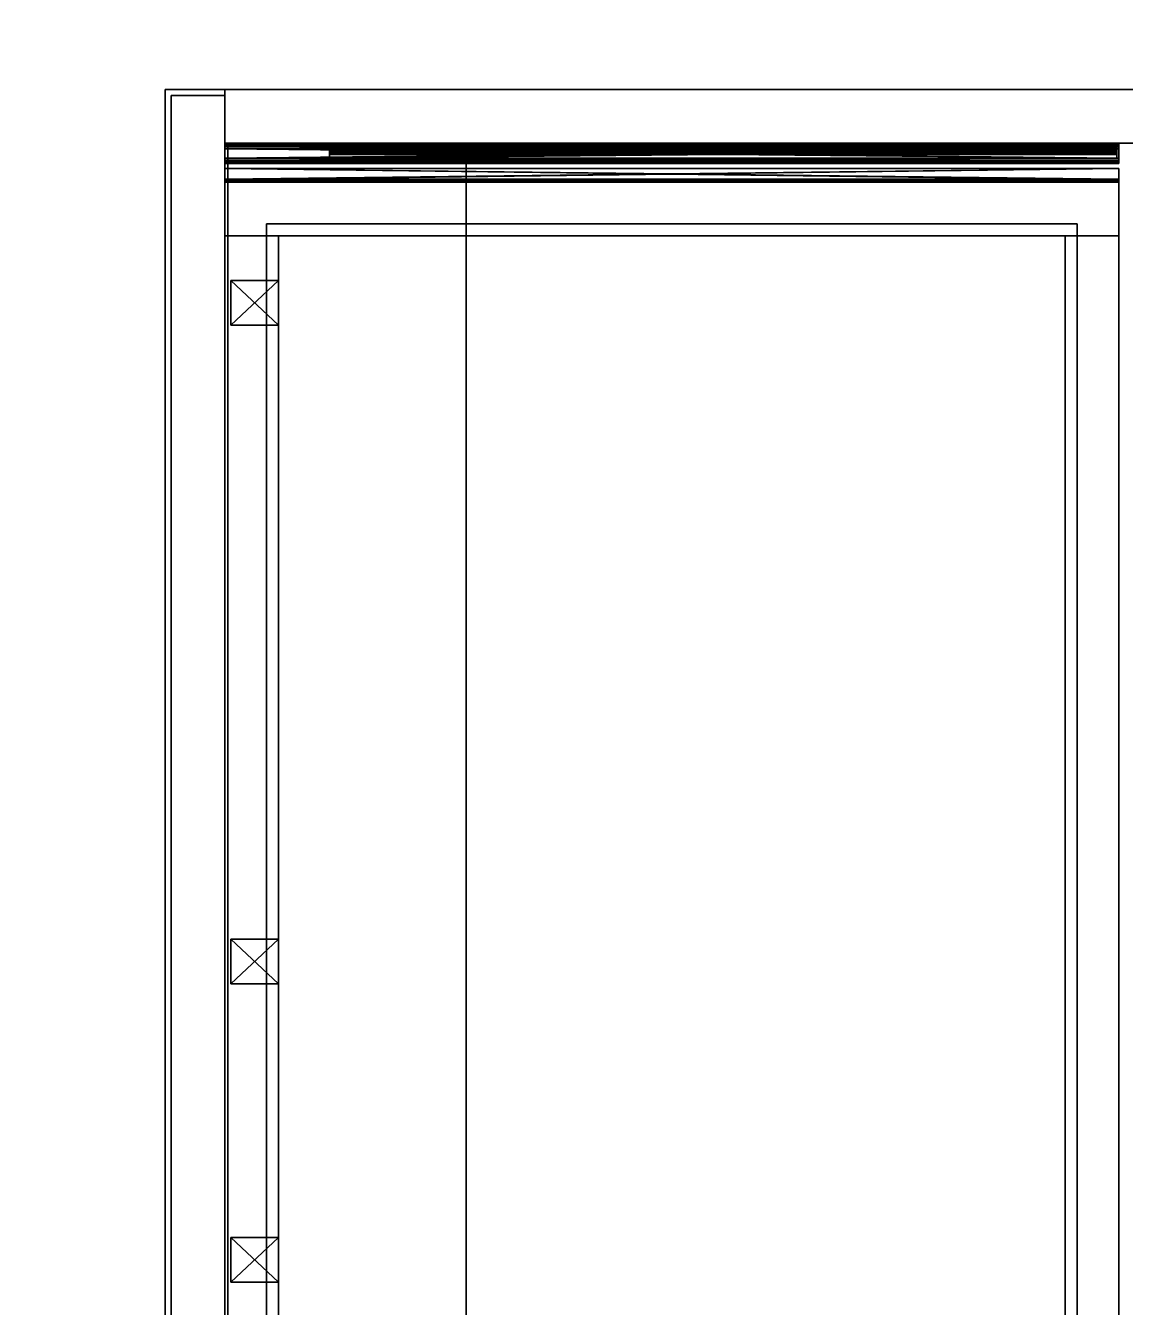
# Model space of a CAD drawing. Extents: x -100 to 4856, y -100 to 4830.
# Drawn here: x 4299.1 to 4668.2, y 951.7 to 1381.6 of the extents above; entities that cross this region are included whole.
import ezdxf

# ---------------------------------------------------------------- set-up
doc = ezdxf.new("R2010")
doc.units = 0
for name, color, linetype in [('LAYER0', 7, 'CONTINUOUS'), ('LAYER1225', 45, 'CONTINUOUS'), ('LAYER1234', 45, 'CONTINUOUS'), ('LAYER1243', 45, 'CONTINUOUS'), ('LAYER1246', 45, 'CONTINUOUS'), ('LAYER1248', 45, 'CONTINUOUS'), ('LAYER1249', 7, 'CONTINUOUS'), ('LAYER1250', 7, 'CONTINUOUS'), ('LAYER1252', 253, 'CONTINUOUS'), ('LAYER1253', 253, 'CONTINUOUS'), ('LAYER1254', 253, 'CONTINUOUS'), ('LAYER1255', 7, 'CONTINUOUS'), ('LAYER1258', 254, 'CONTINUOUS'), ('LAYER1259', 7, 'CONTINUOUS'), ('LAYER1260', 7, 'CONTINUOUS')]:
    doc.layers.add(name, color=color, linetype=linetype)

msp = doc.modelspace()

# ---------------------------------------------------------------- linework, layer by layer
at = {"layer": 'LAYER0', "invisible_edges": 1}
for points in [[(4856, 4830, -5), (-100, -100, -5), (-100, 4830, -5), (4856, 4830, -5)], [(-100, -100, -5), (4856, 4830, -5), (4856, -100, -5), (-100, -100, -5)], [(4856, -100), (-100, 4830), (-100, -100), (4856, -100)], [(-100, 4830), (4856, -100), (4856, 4830), (-100, 4830)]]:
    msp.add_3dface(points, dxfattribs=at)
at = {"layer": 'LAYER1225', "invisible_edges": 1}
for points in [[(4716, 660.156, 550), (4346, 1360.156, 550), (4716, 1360.156, 550), (4716, 660.156, 550)], [(4346, 1360.156, 550), (4716, 660.156, 550), (4346, 660.156, 550), (4346, 1360.156, 550)], [(4716, 1360.156, 568), (4346, 1360.156, 550), (4346, 1360.156, 568), (4716, 1360.156, 568)], [(4346, 1360.156, 550), (4716, 1360.156, 568), (4716, 1360.156, 550), (4346, 1360.156, 550)], [(4346, 660.156, 568), (4346, 1360.156, 550), (4346, 660.156, 550), (4346, 660.156, 568)], [(4346, 1360.156, 550), (4346, 660.156, 568), (4346, 1360.156, 568), (4346, 1360.156, 550)], [(4346, 660.156, 568), (4716, 1360.156, 568), (4346, 1360.156, 568), (4346, 660.156, 568)], [(4716, 1360.156, 568), (4346, 660.156, 568), (4716, 660.156, 568), (4716, 1360.156, 568)]]:
    msp.add_3dface(points, dxfattribs=at)
at = {"layer": 'LAYER1234', "invisible_edges": 1}
for points in [[(4716, 678.156, 301), (4366, 1342.156, 301), (4716, 1342.156, 301), (4716, 678.156, 301)], [(4366, 1342.156, 301), (4716, 678.156, 301), (4366, 678.156, 301), (4366, 1342.156, 301)], [(4716, 1342.156, 319), (4366, 1342.156, 301), (4366, 1342.156, 319), (4716, 1342.156, 319)], [(4366, 1342.156, 301), (4716, 1342.156, 319), (4716, 1342.156, 301), (4366, 1342.156, 301)], [(4366, 678.156, 319), (4366, 1342.156, 301), (4366, 678.156, 301), (4366, 678.156, 319)], [(4366, 1342.156, 301), (4366, 678.156, 319), (4366, 1342.156, 319), (4366, 1342.156, 301)], [(4366, 678.156, 319), (4716, 1342.156, 319), (4366, 1342.156, 319), (4366, 678.156, 319)], [(4716, 1342.156, 319), (4366, 678.156, 319), (4716, 678.156, 319), (4716, 1342.156, 319)]]:
    msp.add_3dface(points, dxfattribs=at)
at = {"layer": 'LAYER1243', "invisible_edges": 1}
for points in [[(4716, 1360.156, 300), (4366, 1342.156, 300), (4366, 1360.156, 300), (4716, 1360.156, 300)], [(4366, 1342.156, 300), (4716, 1360.156, 300), (4716, 1342.156, 300), (4366, 1342.156, 300)], [(4366, 1360.156, 550), (4366, 1342.156, 300), (4366, 1342.156, 550), (4366, 1360.156, 550)], [(4366, 1342.156, 300), (4366, 1360.156, 550), (4366, 1360.156, 300), (4366, 1342.156, 300)], [(4716, 1342.156, 550), (4366, 1360.156, 550), (4366, 1342.156, 550), (4716, 1342.156, 550)], [(4366, 1360.156, 550), (4716, 1342.156, 550), (4716, 1360.156, 550), (4366, 1360.156, 550)], [(4366, 1360.156, 550), (4716, 1360.156, 300), (4366, 1360.156, 300), (4366, 1360.156, 550)], [(4716, 1360.156, 300), (4366, 1360.156, 550), (4716, 1360.156, 550), (4716, 1360.156, 300)], [(4716, 1342.156, 550), (4366, 1342.156, 300), (4716, 1342.156, 300), (4716, 1342.156, 550)], [(4366, 1342.156, 300), (4716, 1342.156, 550), (4366, 1342.156, 550), (4366, 1342.156, 300)]]:
    msp.add_3dface(points, dxfattribs=at)
at = {"layer": 'LAYER1246', "invisible_edges": 1}
for points in [[(4447, 678.156, 531.5), (4367, 1342.156, 531.5), (4447, 1342.156, 531.5), (4447, 678.156, 531.5)], [(4367, 1342.156, 531.5), (4447, 678.156, 531.5), (4367, 678.156, 531.5), (4367, 1342.156, 531.5)], [(4447, 1342.156, 549.5), (4367, 1342.156, 531.5), (4367, 1342.156, 549.5), (4447, 1342.156, 549.5)], [(4367, 1342.156, 531.5), (4447, 1342.156, 549.5), (4447, 1342.156, 531.5), (4367, 1342.156, 531.5)], [(4367, 678.156, 549.5), (4367, 1342.156, 531.5), (4367, 678.156, 531.5), (4367, 678.156, 549.5)], [(4367, 1342.156, 531.5), (4367, 678.156, 549.5), (4367, 1342.156, 549.5), (4367, 1342.156, 531.5)], [(4367, 678.156, 549.5), (4447, 1342.156, 549.5), (4367, 1342.156, 549.5), (4367, 678.156, 549.5)], [(4447, 1342.156, 549.5), (4367, 678.156, 549.5), (4447, 678.156, 549.5), (4447, 1342.156, 549.5)], [(4447, 1342.156, 549.5), (4447, 678.156, 531.5), (4447, 1342.156, 531.5), (4447, 1342.156, 549.5)], [(4447, 678.156, 531.5), (4447, 1342.156, 549.5), (4447, 678.156, 549.5), (4447, 678.156, 531.5)]]:
    msp.add_3dface(points, dxfattribs=at)
at = {"layer": 'LAYER1248', "invisible_edges": 1}
for points in [[(4348, 1358.156, 303), (4366, 662.156, 303), (4348, 662.156, 303), (4348, 1358.156, 303)], [(4366, 662.156, 303), (4348, 1358.156, 303), (4366, 1358.156, 303), (4366, 662.156, 303)], [(4366, 1358.156, 546), (4348, 662.156, 546), (4366, 662.156, 546), (4366, 1358.156, 546)], [(4348, 662.156, 546), (4366, 1358.156, 546), (4348, 1358.156, 546), (4348, 662.156, 546)], [(4348, 1358.156, 303), (4366, 1358.156, 546), (4366, 1358.156, 303), (4348, 1358.156, 303)], [(4366, 1358.156, 546), (4348, 1358.156, 303), (4348, 1358.156, 546), (4366, 1358.156, 546)], [(4348, 662.156, 546), (4348, 1358.156, 303), (4348, 662.156, 303), (4348, 662.156, 546)], [(4348, 1358.156, 303), (4348, 662.156, 546), (4348, 1358.156, 546), (4348, 1358.156, 303)], [(4366, 1358.156, 546), (4366, 662.156, 303), (4366, 1358.156, 303), (4366, 1358.156, 546)], [(4366, 662.156, 303), (4366, 1358.156, 546), (4366, 662.156, 546), (4366, 662.156, 303)]]:
    msp.add_3dface(points, dxfattribs=at)
at = {"layer": 'LAYER1249', "invisible_edges": 1}
for points in [[(4648, 1311.156, 525), (4666, 1311.156, 325), (4648, 1311.156, 325), (4648, 1311.156, 525)], [(4666, 1311.156, 325), (4648, 1311.156, 525), (4666, 1311.156, 525), (4666, 1311.156, 325)], [(4648, 709.156, 325), (4666, 1311.156, 325), (4666, 709.156, 325), (4648, 709.156, 325)], [(4666, 1311.156, 325), (4648, 709.156, 325), (4648, 1311.156, 325), (4666, 1311.156, 325)], [(4648, 1311.156, 525), (4666, 709.156, 525), (4666, 1311.156, 525), (4648, 1311.156, 525)], [(4666, 709.156, 525), (4648, 1311.156, 525), (4648, 709.156, 525), (4666, 709.156, 525)], [(4648, 709.156, 325), (4648, 1311.156, 525), (4648, 1311.156, 325), (4648, 709.156, 325)], [(4648, 1311.156, 525), (4648, 709.156, 325), (4648, 709.156, 525), (4648, 1311.156, 525)], [(4666, 709.156, 525), (4666, 1311.156, 325), (4666, 1311.156, 525), (4666, 709.156, 525)], [(4666, 1311.156, 325), (4666, 709.156, 525), (4666, 709.156, 325), (4666, 1311.156, 325)]]:
    msp.add_3dface(points, dxfattribs=at)
at = {"layer": 'LAYER1250', "invisible_edges": 1}
for points in [[(4366, 1311.156, 525), (4366, 709.156, 325), (4366, 709.156, 525), (4366, 1311.156, 525)], [(4366, 709.156, 325), (4366, 1311.156, 525), (4366, 1311.156, 325), (4366, 709.156, 325)], [(4384, 1311.156, 325), (4366, 709.156, 325), (4366, 1311.156, 325), (4384, 1311.156, 325)], [(4366, 709.156, 325), (4384, 1311.156, 325), (4384, 709.156, 325), (4366, 709.156, 325)], [(4366, 1311.156, 525), (4384, 1311.156, 325), (4366, 1311.156, 325), (4366, 1311.156, 525)], [(4384, 1311.156, 325), (4366, 1311.156, 525), (4384, 1311.156, 525), (4384, 1311.156, 325)], [(4384, 709.156, 525), (4366, 1311.156, 525), (4366, 709.156, 525), (4384, 709.156, 525)], [(4366, 1311.156, 525), (4384, 709.156, 525), (4384, 1311.156, 525), (4366, 1311.156, 525)], [(4384, 1311.156, 325), (4384, 709.156, 525), (4384, 709.156, 325), (4384, 1311.156, 325)], [(4384, 709.156, 525), (4384, 1311.156, 325), (4384, 1311.156, 525), (4384, 709.156, 525)]]:
    msp.add_3dface(points, dxfattribs=at)
at = {"layer": 'LAYER1252'}
for points in [[(4368, 1281.156, 410), (4368, 1296.156, 410), (4384, 1281.156, 410), (4368, 1281.156, 410)], [(4384, 1281.156, 410), (4368, 1296.156, 410), (4384, 1296.156, 410), (4384, 1281.156, 410)], [(4384, 1281.156, 425), (4384, 1296.156, 425), (4368, 1281.156, 425), (4384, 1281.156, 425)], [(4368, 1281.156, 425), (4384, 1296.156, 425), (4368, 1296.156, 425), (4368, 1281.156, 425)], [(4368, 1281.156, 410), (4368, 1281.156, 425), (4368, 1296.156, 410), (4368, 1281.156, 410)], [(4368, 1296.156, 410), (4368, 1281.156, 425), (4368, 1296.156, 425), (4368, 1296.156, 410)], [(4368, 1296.156, 410), (4368, 1296.156, 425), (4384, 1296.156, 410), (4368, 1296.156, 410)], [(4384, 1296.156, 410), (4368, 1296.156, 425), (4384, 1296.156, 425), (4384, 1296.156, 410)], [(4384, 1281.156, 410), (4384, 1296.156, 410), (4384, 1281.156, 425), (4384, 1281.156, 410)], [(4384, 1281.156, 425), (4384, 1296.156, 410), (4384, 1296.156, 425), (4384, 1281.156, 425)], [(4384, 1281.156, 410), (4384, 1281.156, 425), (4368, 1281.156, 410), (4384, 1281.156, 410)], [(4368, 1281.156, 410), (4384, 1281.156, 425), (4368, 1281.156, 425), (4368, 1281.156, 410)]]:
    msp.add_3dface(points, dxfattribs=at)
at = {"layer": 'LAYER1253'}
for points in [[(4368, 960.156, 410), (4368, 975.156, 410), (4384, 960.156, 410), (4368, 960.156, 410)], [(4384, 960.156, 410), (4368, 975.156, 410), (4384, 975.156, 410), (4384, 960.156, 410)], [(4384, 960.156, 425), (4384, 975.156, 425), (4368, 960.156, 425), (4384, 960.156, 425)], [(4368, 960.156, 425), (4384, 975.156, 425), (4368, 975.156, 425), (4368, 960.156, 425)], [(4368, 960.156, 410), (4368, 960.156, 425), (4368, 975.156, 410), (4368, 960.156, 410)], [(4368, 975.156, 410), (4368, 960.156, 425), (4368, 975.156, 425), (4368, 975.156, 410)], [(4368, 975.156, 410), (4368, 975.156, 425), (4384, 975.156, 410), (4368, 975.156, 410)], [(4384, 975.156, 410), (4368, 975.156, 425), (4384, 975.156, 425), (4384, 975.156, 410)], [(4384, 960.156, 410), (4384, 975.156, 410), (4384, 960.156, 425), (4384, 960.156, 410)], [(4384, 960.156, 425), (4384, 975.156, 410), (4384, 975.156, 425), (4384, 960.156, 425)], [(4384, 960.156, 410), (4384, 960.156, 425), (4368, 960.156, 410), (4384, 960.156, 410)], [(4368, 960.156, 410), (4384, 960.156, 425), (4368, 960.156, 425), (4368, 960.156, 410)]]:
    msp.add_3dface(points, dxfattribs=at)
at = {"layer": 'LAYER1254'}
for points in [[(4368, 1060.156, 410), (4368, 1075.156, 410), (4384, 1060.156, 410), (4368, 1060.156, 410)], [(4384, 1060.156, 410), (4368, 1075.156, 410), (4384, 1075.156, 410), (4384, 1060.156, 410)], [(4384, 1060.156, 425), (4384, 1075.156, 425), (4368, 1060.156, 425), (4384, 1060.156, 425)], [(4368, 1060.156, 425), (4384, 1075.156, 425), (4368, 1075.156, 425), (4368, 1060.156, 425)], [(4368, 1060.156, 410), (4368, 1060.156, 425), (4368, 1075.156, 410), (4368, 1060.156, 410)], [(4368, 1075.156, 410), (4368, 1060.156, 425), (4368, 1075.156, 425), (4368, 1075.156, 410)], [(4368, 1075.156, 410), (4368, 1075.156, 425), (4384, 1075.156, 410), (4368, 1075.156, 410)], [(4384, 1075.156, 410), (4368, 1075.156, 425), (4384, 1075.156, 425), (4384, 1075.156, 410)], [(4384, 1060.156, 410), (4384, 1075.156, 410), (4384, 1060.156, 425), (4384, 1060.156, 410)], [(4384, 1060.156, 425), (4384, 1075.156, 410), (4384, 1075.156, 425), (4384, 1060.156, 425)], [(4384, 1060.156, 410), (4384, 1060.156, 425), (4368, 1060.156, 410), (4384, 1060.156, 410)], [(4368, 1060.156, 410), (4384, 1060.156, 425), (4368, 1060.156, 425), (4368, 1060.156, 410)]]:
    msp.add_3dface(points, dxfattribs=at)
at = {"layer": 'LAYER1255', "invisible_edges": 1}
for points in [[(4366, 1329.156, 325), (4666, 1311.156, 325), (4366, 1311.156, 325), (4366, 1329.156, 325)], [(4666, 1311.156, 325), (4366, 1329.156, 325), (4666, 1329.156, 325), (4666, 1311.156, 325)], [(4366, 1311.156, 525), (4366, 1329.156, 325), (4366, 1311.156, 325), (4366, 1311.156, 525)], [(4366, 1329.156, 325), (4366, 1311.156, 525), (4366, 1329.156, 525), (4366, 1329.156, 325)], [(4666, 1329.156, 525), (4366, 1311.156, 525), (4666, 1311.156, 525), (4666, 1329.156, 525)], [(4366, 1311.156, 525), (4666, 1329.156, 525), (4366, 1329.156, 525), (4366, 1311.156, 525)], [(4366, 1329.156, 325), (4666, 1329.156, 525), (4666, 1329.156, 325), (4366, 1329.156, 325)], [(4666, 1329.156, 525), (4366, 1329.156, 325), (4366, 1329.156, 525), (4666, 1329.156, 525)], [(4666, 1329.156, 525), (4666, 1311.156, 325), (4666, 1329.156, 325), (4666, 1329.156, 525)], [(4666, 1311.156, 325), (4666, 1329.156, 525), (4666, 1311.156, 525), (4666, 1311.156, 325)], [(4366, 1311.156, 525), (4666, 1311.156, 325), (4666, 1311.156, 525), (4366, 1311.156, 525)], [(4666, 1311.156, 325), (4366, 1311.156, 525), (4366, 1311.156, 325), (4666, 1311.156, 325)]]:
    msp.add_3dface(points, dxfattribs=at)
at = {"layer": 'LAYER1258'}
for points in [[(4366, 1333.706, 436.5), (4366, 1329.886, 436.5), (4666, 1329.886, 436.5), (4366, 1333.706, 436.5)], [(4366, 1333.706, 436.5), (4666, 1329.886, 436.5), (4666, 1333.706, 436.5), (4366, 1333.706, 436.5)], [(4366, 1333.706, 435.47), (4366, 1333.706, 436.5), (4666, 1333.706, 436.5), (4366, 1333.706, 435.47)], [(4366, 1333.706, 435.47), (4666, 1333.706, 436.5), (4666, 1333.706, 435.47), (4366, 1333.706, 435.47)], [(4366, 1330.096, 435.47), (4366, 1333.706, 435.47), (4666, 1333.706, 435.47), (4366, 1330.096, 435.47)], [(4366, 1330.096, 435.47), (4666, 1333.706, 435.47), (4666, 1330.096, 435.47), (4366, 1330.096, 435.47)], [(4366, 1333.706, 414.06), (4366, 1330.096, 414.06), (4666, 1330.096, 414.06), (4366, 1333.706, 414.06)], [(4366, 1333.706, 414.06), (4666, 1330.096, 414.06), (4666, 1333.706, 414.06), (4366, 1333.706, 414.06)], [(4366, 1333.706, 413.02), (4366, 1333.706, 414.06), (4666, 1333.706, 414.06), (4366, 1333.706, 413.02)], [(4366, 1333.706, 413.02), (4666, 1333.706, 414.06), (4666, 1333.706, 413.02), (4366, 1333.706, 413.02)], [(4366, 1329.886, 413.02), (4366, 1333.706, 413.02), (4666, 1333.706, 413.02), (4366, 1329.886, 413.02)], [(4366, 1329.886, 413.02), (4666, 1333.706, 413.02), (4666, 1329.886, 413.02), (4366, 1329.886, 413.02)], [(4366, 1330.096, 414.06), (4366, 1330.096, 435.47), (4666, 1330.096, 435.47), (4366, 1330.096, 414.06)], [(4366, 1330.096, 414.06), (4666, 1330.096, 435.47), (4666, 1330.096, 414.06), (4366, 1330.096, 414.06)], [(4366, 1329.406, 436.26), (4666, 1329.406, 436.26), (4666, 1329.886, 436.5), (4366, 1329.406, 436.26)], [(4366, 1329.406, 436.26), (4666, 1329.886, 436.5), (4366, 1329.886, 436.5), (4366, 1329.406, 436.26)], [(4366, 1329.886, 413.02), (4666, 1329.886, 413.02), (4666, 1329.406, 413.26), (4366, 1329.886, 413.02)], [(4366, 1329.886, 413.02), (4666, 1329.406, 413.26), (4366, 1329.406, 413.26), (4366, 1329.886, 413.02)], [(4366, 1329.206, 435.7), (4666, 1329.206, 435.7), (4666, 1329.406, 436.26), (4366, 1329.206, 435.7)], [(4366, 1329.206, 435.7), (4666, 1329.406, 436.26), (4366, 1329.406, 436.26), (4366, 1329.206, 435.7)], [(4366, 1329.406, 413.26), (4666, 1329.406, 413.26), (4666, 1329.206, 413.81), (4366, 1329.406, 413.26)], [(4366, 1329.406, 413.26), (4666, 1329.206, 413.81), (4366, 1329.206, 413.81), (4366, 1329.406, 413.26)], [(4366, 1329.206, 435.7), (4366, 1329.206, 413.81), (4666, 1329.206, 413.81), (4366, 1329.206, 435.7)], [(4366, 1329.206, 435.7), (4666, 1329.206, 413.81), (4666, 1329.206, 435.7), (4366, 1329.206, 435.7)]]:
    msp.add_3dface(points, dxfattribs=at)
at = {"layer": 'LAYER1259'}
for points in [[(4366, 1342.156, 408.7), (4366, 1342.156, 449.3), (4665.99, 1342.156, 449.3), (4366, 1342.156, 408.7)], [(4366, 1342.156, 408.7), (4665.99, 1342.156, 449.3), (4665.99, 1342.156, 408.7), (4366, 1342.156, 408.7)], [(4665.99, 1342.156, 449.3), (4366, 1342.156, 449.3), (4366, 1341.626, 450.85), (4665.99, 1342.156, 449.3)], [(4665.99, 1342.156, 449.3), (4366, 1341.626, 450.85), (4665.99, 1341.626, 450.85), (4665.99, 1342.156, 449.3)], [(4665.99, 1341.626, 407.14), (4366, 1341.626, 407.14), (4366, 1342.156, 408.7), (4665.99, 1341.626, 407.14)], [(4665.99, 1341.626, 407.14), (4366, 1342.156, 408.7), (4665.99, 1342.156, 408.7), (4665.99, 1341.626, 407.14)], [(4665.99, 1342.156, 449.3), (4366, 1341.626, 450.85), (4366, 1342.156, 449.3), (4665.99, 1342.156, 449.3)], [(4366, 1342.156, 408.7), (4665.99, 1342.156, 449.3), (4366, 1342.156, 449.3), (4366, 1342.156, 408.7)], [(4665.99, 1342.156, 449.3), (4665.99, 1341.626, 450.85), (4366, 1341.626, 450.85), (4665.99, 1342.156, 449.3)], [(4366, 1342.156, 408.7), (4665.99, 1342.156, 408.7), (4665.99, 1342.156, 449.3), (4366, 1342.156, 408.7)], [(4665.99, 1341.626, 407.14), (4665.99, 1342.156, 408.7), (4366, 1342.156, 408.7), (4665.99, 1341.626, 407.14)], [(4665.99, 1341.626, 407.14), (4366, 1342.156, 408.7), (4366, 1341.626, 407.14), (4665.99, 1341.626, 407.14)], [(4665.99, 1341.626, 450.85), (4366, 1341.626, 450.85), (4366, 1340.356, 451.5), (4665.99, 1341.626, 450.85)], [(4665.99, 1341.626, 450.85), (4366, 1340.356, 451.5), (4665.99, 1340.356, 451.5), (4665.99, 1341.626, 450.85)], [(4665.99, 1340.356, 406.5), (4366, 1340.356, 406.5), (4366, 1341.626, 407.14), (4665.99, 1340.356, 406.5)], [(4665.99, 1340.356, 406.5), (4366, 1341.626, 407.14), (4665.99, 1341.626, 407.14), (4665.99, 1340.356, 406.5)], [(4665.99, 1341.626, 450.85), (4665.99, 1340.356, 451.5), (4366, 1340.356, 451.5), (4665.99, 1341.626, 450.85)], [(4665.99, 1341.626, 450.85), (4366, 1340.356, 451.5), (4366, 1341.626, 450.85), (4665.99, 1341.626, 450.85)], [(4665.99, 1340.356, 406.5), (4366, 1341.626, 407.14), (4366, 1340.356, 406.5), (4665.99, 1340.356, 406.5)], [(4665.99, 1340.356, 406.5), (4665.99, 1341.626, 407.14), (4366, 1341.626, 407.14), (4665.99, 1340.356, 406.5)], [(4366, 1341.246, 449.3), (4665.99, 1341.246, 449.3), (4665.99, 1340.996, 450.08), (4366, 1341.246, 449.3)], [(4366, 1341.246, 449.3), (4665.99, 1340.996, 450.08), (4366, 1340.996, 450.08), (4366, 1341.246, 449.3)], [(4366, 1341.246, 449.3), (4366, 1341.246, 408.7), (4665.99, 1341.246, 408.7), (4366, 1341.246, 449.3)], [(4366, 1341.246, 449.3), (4665.99, 1341.246, 408.7), (4665.99, 1341.246, 449.3), (4366, 1341.246, 449.3)], [(4366, 1340.996, 407.92), (4665.99, 1340.996, 407.92), (4665.99, 1341.246, 408.7), (4366, 1340.996, 407.92)], [(4366, 1340.996, 407.92), (4665.99, 1341.246, 408.7), (4366, 1341.246, 408.7), (4366, 1340.996, 407.92)], [(4366, 1341.246, 449.3), (4366, 1340.996, 450.08), (4665.99, 1340.996, 450.08), (4366, 1341.246, 449.3)], [(4366, 1341.246, 449.3), (4665.99, 1341.246, 408.7), (4366, 1341.246, 408.7), (4366, 1341.246, 449.3)], [(4366, 1341.246, 449.3), (4665.99, 1340.996, 450.08), (4665.99, 1341.246, 449.3), (4366, 1341.246, 449.3)], [(4366, 1341.246, 449.3), (4665.99, 1341.246, 449.3), (4665.99, 1341.246, 408.7), (4366, 1341.246, 449.3)], [(4366, 1340.996, 407.92), (4366, 1341.246, 408.7), (4665.99, 1341.246, 408.7), (4366, 1340.996, 407.92)], [(4366, 1340.996, 407.92), (4665.99, 1341.246, 408.7), (4665.99, 1340.996, 407.92), (4366, 1340.996, 407.92)], [(4366, 1340.996, 450.08), (4665.99, 1340.996, 450.08), (4665.99, 1340.356, 450.4), (4366, 1340.996, 450.08)], [(4366, 1340.996, 450.08), (4665.99, 1340.356, 450.4), (4366, 1340.356, 450.4), (4366, 1340.996, 450.08)], [(4366, 1340.996, 407.92), (4366, 1340.356, 407.6), (4665.99, 1340.356, 407.6), (4366, 1340.996, 407.92)], [(4366, 1340.996, 407.92), (4665.99, 1340.356, 407.6), (4665.99, 1340.996, 407.92), (4366, 1340.996, 407.92)], [(4366, 1340.996, 450.08), (4366, 1340.356, 450.4), (4665.99, 1340.356, 450.4), (4366, 1340.996, 450.08)], [(4366, 1340.996, 450.08), (4665.99, 1340.356, 450.4), (4665.99, 1340.996, 450.08), (4366, 1340.996, 450.08)], [(4366, 1340.996, 407.92), (4665.99, 1340.356, 407.6), (4366, 1340.356, 407.6), (4366, 1340.996, 407.92)], [(4366, 1340.996, 407.92), (4665.99, 1340.996, 407.92), (4665.99, 1340.356, 407.6), (4366, 1340.996, 407.92)], [(4366, 1340.356, 451.5), (4366, 1337.136, 451.5), (4665.99, 1337.136, 451.5), (4366, 1340.356, 451.5)], [(4366, 1340.356, 451.5), (4665.99, 1337.136, 451.5), (4665.99, 1340.356, 451.5), (4366, 1340.356, 451.5)], [(4366, 1337.136, 450.4), (4366, 1340.356, 450.4), (4665.99, 1340.356, 450.4), (4366, 1337.136, 450.4)], [(4366, 1337.136, 450.4), (4665.99, 1340.356, 450.4), (4665.99, 1337.136, 450.4), (4366, 1337.136, 450.4)], [(4366, 1337.136, 406.5), (4366, 1340.356, 406.5), (4665.99, 1340.356, 406.5), (4366, 1337.136, 406.5)], [(4366, 1337.136, 406.5), (4665.99, 1340.356, 406.5), (4665.99, 1337.136, 406.5), (4366, 1337.136, 406.5)], [(4366, 1340.356, 407.6), (4366, 1337.136, 407.6), (4665.99, 1337.136, 407.6), (4366, 1340.356, 407.6)], [(4366, 1340.356, 407.6), (4665.99, 1337.136, 407.6), (4665.99, 1340.356, 407.6), (4366, 1340.356, 407.6)], [(4366, 1337.136, 450.4), (4665.99, 1340.356, 450.4), (4366, 1340.356, 450.4), (4366, 1337.136, 450.4)], [(4366, 1340.356, 451.5), (4665.99, 1337.136, 451.5), (4366, 1337.136, 451.5), (4366, 1340.356, 451.5)], [(4366, 1340.356, 451.5), (4665.99, 1340.356, 451.5), (4665.99, 1337.136, 451.5), (4366, 1340.356, 451.5)], [(4366, 1337.136, 450.4), (4665.99, 1337.136, 450.4), (4665.99, 1340.356, 450.4), (4366, 1337.136, 450.4)], [(4366, 1337.136, 406.5), (4665.99, 1340.356, 406.5), (4366, 1340.356, 406.5), (4366, 1337.136, 406.5)], [(4366, 1337.136, 406.5), (4665.99, 1337.136, 406.5), (4665.99, 1340.356, 406.5), (4366, 1337.136, 406.5)], [(4366, 1340.356, 407.6), (4665.99, 1340.356, 407.6), (4665.99, 1337.136, 407.6), (4366, 1340.356, 407.6)], [(4366, 1340.356, 407.6), (4665.99, 1337.136, 407.6), (4366, 1337.136, 407.6), (4366, 1340.356, 407.6)], [(4665.34, 1340.686, 410.73), (4401.16, 1340.686, 410.73), (4401.16, 1341.056, 411.88), (4665.34, 1340.686, 410.73)], [(4665.34, 1340.686, 410.73), (4401.16, 1341.056, 411.88), (4665.34, 1341.056, 411.88), (4665.34, 1340.686, 410.73)], [(4665.34, 1341.056, 414.34), (4665.34, 1341.056, 411.88), (4401.16, 1341.056, 411.88), (4665.34, 1341.056, 414.34)], [(4665.34, 1341.056, 414.34), (4401.16, 1341.056, 411.88), (4401.16, 1341.056, 414.34), (4665.34, 1341.056, 414.34)], [(4665.34, 1340.826, 415.23), (4665.34, 1341.056, 414.34), (4401.16, 1341.056, 414.34), (4665.34, 1340.826, 415.23)], [(4665.34, 1340.826, 415.23), (4401.16, 1341.056, 414.34), (4401.16, 1340.826, 415.23), (4665.34, 1340.826, 415.23)], [(4665.34, 1341.056, 433.7), (4665.34, 1340.826, 432.81), (4401.16, 1340.826, 432.81), (4665.34, 1341.056, 433.7)], [(4665.34, 1341.056, 433.7), (4401.16, 1340.826, 432.81), (4401.16, 1341.056, 433.7), (4665.34, 1341.056, 433.7)], [(4665.34, 1341.056, 435.7), (4665.34, 1341.056, 433.7), (4401.16, 1341.056, 433.7), (4665.34, 1341.056, 435.7)], [(4665.34, 1341.056, 435.7), (4401.16, 1341.056, 433.7), (4401.16, 1341.056, 435.7), (4665.34, 1341.056, 435.7)], [(4665.34, 1341.056, 435.7), (4401.16, 1341.056, 435.7), (4401.16, 1340.656, 436.83), (4665.34, 1341.056, 435.7)], [(4665.34, 1341.056, 435.7), (4401.16, 1340.656, 436.83), (4665.34, 1340.656, 436.83), (4665.34, 1341.056, 435.7)], [(4665.34, 1341.056, 435.7), (4401.16, 1341.056, 435.7), (4401.16, 1341.056, 433.7), (4665.34, 1341.056, 435.7)], [(4665.34, 1341.056, 435.7), (4401.16, 1340.656, 436.83), (4401.16, 1341.056, 435.7), (4665.34, 1341.056, 435.7)], [(4665.34, 1341.056, 433.7), (4401.16, 1341.056, 433.7), (4401.16, 1340.826, 432.81), (4665.34, 1341.056, 433.7)], [(4665.34, 1341.056, 414.34), (4401.16, 1341.056, 414.34), (4401.16, 1341.056, 411.88), (4665.34, 1341.056, 414.34)], [(4665.34, 1340.826, 415.23), (4401.16, 1340.826, 415.23), (4401.16, 1341.056, 414.34), (4665.34, 1340.826, 415.23)], [(4665.34, 1340.686, 410.73), (4401.16, 1341.056, 411.88), (4401.16, 1340.686, 410.73), (4665.34, 1340.686, 410.73)], [(4665.34, 1341.056, 433.7), (4401.16, 1340.826, 432.81), (4665.34, 1340.826, 432.81), (4665.34, 1341.056, 433.7)], [(4665.34, 1341.056, 435.7), (4401.16, 1341.056, 433.7), (4665.34, 1341.056, 433.7), (4665.34, 1341.056, 435.7)], [(4665.34, 1341.056, 435.7), (4665.34, 1340.656, 436.83), (4401.16, 1340.656, 436.83), (4665.34, 1341.056, 435.7)], [(4665.34, 1340.826, 415.23), (4401.16, 1341.056, 414.34), (4665.34, 1341.056, 414.34), (4665.34, 1340.826, 415.23)], [(4665.34, 1341.056, 414.34), (4401.16, 1341.056, 411.88), (4665.34, 1341.056, 411.88), (4665.34, 1341.056, 414.34)], [(4665.34, 1340.686, 410.73), (4665.34, 1341.056, 411.88), (4401.16, 1341.056, 411.88), (4665.34, 1340.686, 410.73)], [(4665.34, 1340.826, 415.23), (4401.16, 1340.826, 415.23), (4401.16, 1340.186, 415.81), (4665.34, 1340.826, 415.23)], [(4665.34, 1340.826, 415.23), (4401.16, 1340.186, 415.81), (4665.34, 1340.186, 415.81), (4665.34, 1340.826, 415.23)], [(4665.34, 1340.186, 424.63), (4401.16, 1340.186, 424.63), (4401.16, 1340.826, 432.81), (4665.34, 1340.186, 424.63)], [(4665.34, 1340.186, 424.63), (4401.16, 1340.826, 432.81), (4665.34, 1340.826, 432.81), (4665.34, 1340.186, 424.63)], [(4665.34, 1340.186, 424.63), (4401.16, 1340.826, 432.81), (4401.16, 1340.186, 424.63), (4665.34, 1340.186, 424.63)], [(4665.34, 1340.826, 415.23), (4401.16, 1340.186, 415.81), (4401.16, 1340.826, 415.23), (4665.34, 1340.826, 415.23)], [(4665.34, 1340.186, 424.63), (4665.34, 1340.826, 432.81), (4401.16, 1340.826, 432.81), (4665.34, 1340.186, 424.63)], [(4665.34, 1340.826, 415.23), (4665.34, 1340.186, 415.81), (4401.16, 1340.186, 415.81), (4665.34, 1340.826, 415.23)], [(4665.34, 1340.686, 410.73), (4665.34, 1339.666, 410.29), (4401.16, 1339.666, 410.29), (4665.34, 1340.686, 410.73)], [(4665.34, 1340.686, 410.73), (4401.16, 1339.666, 410.29), (4401.16, 1340.686, 410.73), (4665.34, 1340.686, 410.73)], [(4665.34, 1340.686, 410.73), (4401.16, 1340.686, 410.73), (4401.16, 1339.666, 410.29), (4665.34, 1340.686, 410.73)], [(4665.34, 1340.686, 410.73), (4401.16, 1339.666, 410.29), (4665.34, 1339.666, 410.29), (4665.34, 1340.686, 410.73)], [(4665.34, 1340.656, 436.83), (4401.16, 1340.656, 436.83), (4401.16, 1339.666, 437.3), (4665.34, 1340.656, 436.83)], [(4665.34, 1340.656, 436.83), (4401.16, 1339.666, 437.3), (4665.34, 1339.666, 437.3), (4665.34, 1340.656, 436.83)], [(4665.34, 1340.656, 436.83), (4401.16, 1339.666, 437.3), (4401.16, 1340.656, 436.83), (4665.34, 1340.656, 436.83)], [(4665.34, 1340.656, 436.83), (4665.34, 1339.666, 437.3), (4401.16, 1339.666, 437.3), (4665.34, 1340.656, 436.83)], [(4401.16, 1339.556, 416.39), (4665.34, 1339.556, 416.39), (4665.34, 1340.186, 415.81), (4401.16, 1339.556, 416.39)], [(4401.16, 1339.556, 416.39), (4665.34, 1340.186, 415.81), (4401.16, 1340.186, 415.81), (4401.16, 1339.556, 416.39)], [(4401.16, 1340.186, 424.63), (4665.34, 1340.186, 424.63), (4665.34, 1339.556, 424.04), (4401.16, 1340.186, 424.63)], [(4401.16, 1340.186, 424.63), (4665.34, 1339.556, 424.04), (4401.16, 1339.556, 424.04), (4401.16, 1340.186, 424.63)], [(4401.16, 1340.186, 424.63), (4401.16, 1339.556, 424.04), (4665.34, 1339.556, 424.04), (4401.16, 1340.186, 424.63)], [(4401.16, 1339.556, 416.39), (4401.16, 1340.186, 415.81), (4665.34, 1340.186, 415.81), (4401.16, 1339.556, 416.39)], [(4401.16, 1340.186, 424.63), (4665.34, 1339.556, 424.04), (4665.34, 1340.186, 424.63), (4401.16, 1340.186, 424.63)], [(4401.16, 1339.556, 416.39), (4665.34, 1340.186, 415.81), (4665.34, 1339.556, 416.39), (4401.16, 1339.556, 416.39)], [(4401.16, 1340.166, 435.7), (4665.34, 1340.166, 435.7), (4665.34, 1340.026, 436.09), (4401.16, 1340.166, 435.7)], [(4401.16, 1340.166, 435.7), (4665.34, 1340.026, 436.09), (4401.16, 1340.026, 436.09), (4401.16, 1340.166, 435.7)], [(4665.34, 1340.166, 433.7), (4665.34, 1340.166, 435.7), (4401.16, 1340.166, 435.7), (4665.34, 1340.166, 433.7)], [(4665.34, 1340.166, 433.7), (4401.16, 1340.166, 435.7), (4401.16, 1340.166, 433.7), (4665.34, 1340.166, 433.7)], [(4401.16, 1340.076, 433.39), (4665.34, 1340.076, 433.39), (4665.34, 1340.166, 433.7), (4401.16, 1340.076, 433.39)], [(4401.16, 1340.076, 433.39), (4665.34, 1340.166, 433.7), (4401.16, 1340.166, 433.7), (4401.16, 1340.076, 433.39)], [(4401.16, 1340.166, 414.34), (4665.34, 1340.166, 414.34), (4665.34, 1340.076, 414.65), (4401.16, 1340.166, 414.34)], [(4401.16, 1340.166, 414.34), (4665.34, 1340.076, 414.65), (4401.16, 1340.076, 414.65), (4401.16, 1340.166, 414.34)], [(4665.34, 1340.166, 411.85), (4665.34, 1340.166, 414.34), (4401.16, 1340.166, 414.34), (4665.34, 1340.166, 411.85)], [(4665.34, 1340.166, 411.85), (4401.16, 1340.166, 414.34), (4401.16, 1340.166, 411.85), (4665.34, 1340.166, 411.85)], [(4665.34, 1340.056, 411.47), (4665.34, 1340.166, 411.85), (4401.16, 1340.166, 411.85), (4665.34, 1340.056, 411.47)], [(4665.34, 1340.056, 411.47), (4401.16, 1340.166, 411.85), (4401.16, 1340.056, 411.47), (4665.34, 1340.056, 411.47)], [(4665.34, 1340.166, 433.7), (4401.16, 1340.166, 433.7), (4401.16, 1340.166, 435.7), (4665.34, 1340.166, 433.7)], [(4401.16, 1340.166, 435.7), (4401.16, 1340.026, 436.09), (4665.34, 1340.026, 436.09), (4401.16, 1340.166, 435.7)], [(4401.16, 1340.076, 433.39), (4401.16, 1340.166, 433.7), (4665.34, 1340.166, 433.7), (4401.16, 1340.076, 433.39)], [(4665.34, 1340.166, 411.85), (4401.16, 1340.166, 411.85), (4401.16, 1340.166, 414.34), (4665.34, 1340.166, 411.85)], [(4401.16, 1340.166, 414.34), (4401.16, 1340.076, 414.65), (4665.34, 1340.076, 414.65), (4401.16, 1340.166, 414.34)], [(4665.34, 1340.056, 411.47), (4401.16, 1340.056, 411.47), (4401.16, 1340.166, 411.85), (4665.34, 1340.056, 411.47)], [(4665.34, 1340.166, 433.7), (4401.16, 1340.166, 435.7), (4665.34, 1340.166, 435.7), (4665.34, 1340.166, 433.7)], [(4401.16, 1340.166, 435.7), (4665.34, 1340.026, 436.09), (4665.34, 1340.166, 435.7), (4401.16, 1340.166, 435.7)], [(4401.16, 1340.076, 433.39), (4665.34, 1340.166, 433.7), (4665.34, 1340.076, 433.39), (4401.16, 1340.076, 433.39)], [(4665.34, 1340.166, 411.85), (4401.16, 1340.166, 414.34), (4665.34, 1340.166, 414.34), (4665.34, 1340.166, 411.85)], [(4401.16, 1340.166, 414.34), (4665.34, 1340.076, 414.65), (4665.34, 1340.166, 414.34), (4401.16, 1340.166, 414.34)], [(4665.34, 1340.056, 411.47), (4401.16, 1340.166, 411.85), (4665.34, 1340.166, 411.85), (4665.34, 1340.056, 411.47)], [(4401.16, 1339.856, 433.18), (4665.34, 1339.856, 433.18), (4665.34, 1340.076, 433.39), (4401.16, 1339.856, 433.18)], [(4401.16, 1339.856, 433.18), (4665.34, 1340.076, 433.39), (4401.16, 1340.076, 433.39), (4401.16, 1339.856, 433.18)], [(4665.34, 1340.076, 414.65), (4665.34, 1339.856, 414.85), (4401.16, 1339.856, 414.85), (4665.34, 1340.076, 414.65)], [(4665.34, 1340.076, 414.65), (4401.16, 1339.856, 414.85), (4401.16, 1340.076, 414.65), (4665.34, 1340.076, 414.65)], [(4401.16, 1339.856, 433.18), (4401.16, 1340.076, 433.39), (4665.34, 1340.076, 433.39), (4401.16, 1339.856, 433.18)], [(4665.34, 1340.076, 414.65), (4401.16, 1340.076, 414.65), (4401.16, 1339.856, 414.85), (4665.34, 1340.076, 414.65)], [(4401.16, 1339.856, 433.18), (4665.34, 1340.076, 433.39), (4665.34, 1339.856, 433.18), (4401.16, 1339.856, 433.18)], [(4665.34, 1340.076, 414.65), (4401.16, 1339.856, 414.85), (4665.34, 1339.856, 414.85), (4665.34, 1340.076, 414.65)], [(4401.16, 1339.726, 411.33), (4665.34, 1339.726, 411.33), (4665.34, 1340.056, 411.47), (4401.16, 1339.726, 411.33)], [(4401.16, 1339.726, 411.33), (4665.34, 1340.056, 411.47), (4401.16, 1340.056, 411.47), (4401.16, 1339.726, 411.33)], [(4401.16, 1339.726, 411.33), (4401.16, 1340.056, 411.47), (4665.34, 1340.056, 411.47), (4401.16, 1339.726, 411.33)], [(4401.16, 1339.726, 411.33), (4665.34, 1340.056, 411.47), (4665.34, 1339.726, 411.33), (4401.16, 1339.726, 411.33)], [(4665.34, 1340.026, 436.09), (4665.34, 1339.686, 436.26), (4401.16, 1339.686, 436.26), (4665.34, 1340.026, 436.09)], [(4665.34, 1340.026, 436.09), (4401.16, 1339.686, 436.26), (4401.16, 1340.026, 436.09), (4665.34, 1340.026, 436.09)], [(4665.34, 1340.026, 436.09), (4401.16, 1340.026, 436.09), (4401.16, 1339.686, 436.26), (4665.34, 1340.026, 436.09)], [(4665.34, 1340.026, 436.09), (4401.16, 1339.686, 436.26), (4665.34, 1339.686, 436.26), (4665.34, 1340.026, 436.09)], [(4665.34, 1339.856, 433.18), (4401.16, 1339.856, 433.18), (4401.16, 1338.816, 424.62), (4665.34, 1339.856, 433.18)], [(4665.34, 1339.856, 433.18), (4401.16, 1338.816, 424.62), (4665.34, 1338.816, 424.62), (4665.34, 1339.856, 433.18)], [(4665.34, 1338.816, 415.82), (4401.16, 1338.816, 415.82), (4401.16, 1339.856, 414.85), (4665.34, 1338.816, 415.82)], [(4665.34, 1338.816, 415.82), (4401.16, 1339.856, 414.85), (4665.34, 1339.856, 414.85), (4665.34, 1338.816, 415.82)], [(4665.34, 1339.856, 433.18), (4401.16, 1338.816, 424.62), (4401.16, 1339.856, 433.18), (4665.34, 1339.856, 433.18)], [(4665.34, 1338.816, 415.82), (4401.16, 1339.856, 414.85), (4401.16, 1338.816, 415.82), (4665.34, 1338.816, 415.82)], [(4665.34, 1339.856, 433.18), (4665.34, 1338.816, 424.62), (4401.16, 1338.816, 424.62), (4665.34, 1339.856, 433.18)], [(4665.34, 1338.816, 415.82), (4665.34, 1339.856, 414.85), (4401.16, 1339.856, 414.85), (4665.34, 1338.816, 415.82)], [(4665.34, 1339.726, 411.33), (4401.16, 1339.726, 411.33), (4401.16, 1337.186, 411.72), (4665.34, 1339.726, 411.33)], [(4665.34, 1339.726, 411.33), (4401.16, 1337.186, 411.72), (4665.34, 1337.186, 411.72), (4665.34, 1339.726, 411.33)], [(4665.34, 1339.726, 411.33), (4401.16, 1337.186, 411.72), (4401.16, 1339.726, 411.33), (4665.34, 1339.726, 411.33)], [(4665.34, 1339.726, 411.33), (4665.34, 1337.186, 411.72), (4401.16, 1337.186, 411.72), (4665.34, 1339.726, 411.33)], [(4665.34, 1337.186, 435.87), (4401.16, 1337.186, 435.87), (4401.16, 1339.686, 436.26), (4665.34, 1337.186, 435.87)], [(4665.34, 1337.186, 435.87), (4401.16, 1339.686, 436.26), (4665.34, 1339.686, 436.26), (4665.34, 1337.186, 435.87)], [(4665.34, 1337.186, 435.87), (4401.16, 1339.686, 436.26), (4401.16, 1337.186, 435.87), (4665.34, 1337.186, 435.87)], [(4665.34, 1337.186, 435.87), (4665.34, 1339.686, 436.26), (4401.16, 1339.686, 436.26), (4665.34, 1337.186, 435.87)], [(4665.34, 1339.666, 437.3), (4401.16, 1339.666, 437.3), (4401.16, 1337.126, 436.9), (4665.34, 1339.666, 437.3)], [(4665.34, 1339.666, 437.3), (4401.16, 1337.126, 436.9), (4665.34, 1337.126, 436.9), (4665.34, 1339.666, 437.3)], [(4665.34, 1337.126, 410.69), (4401.16, 1337.126, 410.69), (4401.16, 1339.666, 410.29), (4665.34, 1337.126, 410.69)], [(4665.34, 1337.126, 410.69), (4401.16, 1339.666, 410.29), (4665.34, 1339.666, 410.29), (4665.34, 1337.126, 410.69)], [(4665.34, 1339.666, 437.3), (4401.16, 1337.126, 436.9), (4401.16, 1339.666, 437.3), (4665.34, 1339.666, 437.3)], [(4665.34, 1337.126, 410.69), (4401.16, 1339.666, 410.29), (4401.16, 1337.126, 410.69), (4665.34, 1337.126, 410.69)], [(4665.34, 1339.666, 437.3), (4665.34, 1337.126, 436.9), (4401.16, 1337.126, 436.9), (4665.34, 1339.666, 437.3)], [(4665.34, 1337.126, 410.69), (4665.34, 1339.666, 410.29), (4401.16, 1339.666, 410.29), (4665.34, 1337.126, 410.69)], [(4401.16, 1339.326, 417.28), (4665.34, 1339.326, 417.28), (4665.34, 1339.556, 416.39), (4401.16, 1339.326, 417.28)], [(4401.16, 1339.326, 417.28), (4665.34, 1339.556, 416.39), (4401.16, 1339.556, 416.39), (4401.16, 1339.326, 417.28)], [(4401.16, 1339.556, 424.04), (4665.34, 1339.556, 424.04), (4665.34, 1339.326, 423.15), (4401.16, 1339.556, 424.04)], [(4401.16, 1339.556, 424.04), (4665.34, 1339.326, 423.15), (4401.16, 1339.326, 423.15), (4401.16, 1339.556, 424.04)], [(4401.16, 1339.556, 424.04), (4401.16, 1339.326, 423.15), (4665.34, 1339.326, 423.15), (4401.16, 1339.556, 424.04)], [(4401.16, 1339.326, 417.28), (4401.16, 1339.556, 416.39), (4665.34, 1339.556, 416.39), (4401.16, 1339.326, 417.28)], [(4401.16, 1339.326, 417.28), (4665.34, 1339.556, 416.39), (4665.34, 1339.326, 417.28), (4401.16, 1339.326, 417.28)], [(4401.16, 1339.556, 424.04), (4665.34, 1339.326, 423.15), (4665.34, 1339.556, 424.04), (4401.16, 1339.556, 424.04)], [(4665.34, 1339.326, 423.15), (4665.34, 1339.326, 417.28), (4401.16, 1339.326, 417.28), (4665.34, 1339.326, 423.15)], [(4665.34, 1339.326, 423.15), (4401.16, 1339.326, 417.28), (4401.16, 1339.326, 423.15), (4665.34, 1339.326, 423.15)], [(4665.34, 1339.326, 423.15), (4401.16, 1339.326, 423.15), (4401.16, 1339.326, 417.28), (4665.34, 1339.326, 423.15)], [(4665.34, 1339.326, 423.15), (4401.16, 1339.326, 417.28), (4665.34, 1339.326, 417.28), (4665.34, 1339.326, 423.15)], [(4665.34, 1338.816, 424.62), (4401.16, 1338.816, 424.62), (4401.16, 1338.426, 423.15), (4665.34, 1338.816, 424.62)], [(4665.34, 1338.816, 424.62), (4401.16, 1338.426, 423.15), (4665.34, 1338.426, 423.15), (4665.34, 1338.816, 424.62)], [(4665.34, 1338.426, 417.28), (4401.16, 1338.426, 417.28), (4401.16, 1338.816, 415.82), (4665.34, 1338.426, 417.28)], [(4665.34, 1338.426, 417.28), (4401.16, 1338.816, 415.82), (4665.34, 1338.816, 415.82), (4665.34, 1338.426, 417.28)], [(4665.34, 1338.816, 424.62), (4401.16, 1338.426, 423.15), (4401.16, 1338.816, 424.62), (4665.34, 1338.816, 424.62)], [(4665.34, 1338.426, 417.28), (4401.16, 1338.816, 415.82), (4401.16, 1338.426, 417.28), (4665.34, 1338.426, 417.28)], [(4665.34, 1338.816, 424.62), (4665.34, 1338.426, 423.15), (4401.16, 1338.426, 423.15), (4665.34, 1338.816, 424.62)], [(4665.34, 1338.426, 417.28), (4665.34, 1338.816, 415.82), (4401.16, 1338.816, 415.82), (4665.34, 1338.426, 417.28)], [(4665.34, 1338.426, 417.28), (4665.34, 1338.426, 423.15), (4401.16, 1338.426, 423.15), (4665.34, 1338.426, 417.28)], [(4665.34, 1338.426, 417.28), (4401.16, 1338.426, 423.15), (4401.16, 1338.426, 417.28), (4665.34, 1338.426, 417.28)], [(4665.34, 1338.426, 417.28), (4401.16, 1338.426, 417.28), (4401.16, 1338.426, 423.15), (4665.34, 1338.426, 417.28)], [(4665.34, 1338.426, 417.28), (4401.16, 1338.426, 423.15), (4665.34, 1338.426, 423.15), (4665.34, 1338.426, 417.28)], [(4665.34, 1337.126, 436.9), (4401.16, 1337.126, 436.9), (4401.16, 1337.186, 435.87), (4665.34, 1337.126, 436.9)], [(4665.34, 1337.126, 436.9), (4401.16, 1337.186, 435.87), (4665.34, 1337.186, 435.87), (4665.34, 1337.126, 436.9)], [(4665.34, 1337.186, 411.72), (4401.16, 1337.186, 411.72), (4401.16, 1337.126, 410.69), (4665.34, 1337.186, 411.72)], [(4665.34, 1337.186, 411.72), (4401.16, 1337.126, 410.69), (4665.34, 1337.126, 410.69), (4665.34, 1337.186, 411.72)], [(4665.34, 1337.126, 436.9), (4401.16, 1337.186, 435.87), (4401.16, 1337.126, 436.9), (4665.34, 1337.126, 436.9)], [(4665.34, 1337.186, 411.72), (4401.16, 1337.126, 410.69), (4401.16, 1337.186, 411.72), (4665.34, 1337.186, 411.72)], [(4665.34, 1337.126, 436.9), (4665.34, 1337.186, 435.87), (4401.16, 1337.186, 435.87), (4665.34, 1337.126, 436.9)], [(4665.34, 1337.186, 411.72), (4665.34, 1337.126, 410.69), (4401.16, 1337.126, 410.69), (4665.34, 1337.186, 411.72)], [(4366, 1337.136, 451.5), (4366, 1335.876, 450.85), (4665.99, 1335.876, 450.85), (4366, 1337.136, 451.5)], [(4366, 1337.136, 451.5), (4665.99, 1335.876, 450.85), (4665.99, 1337.136, 451.5), (4366, 1337.136, 451.5)], [(4366, 1337.136, 450.4), (4665.99, 1337.136, 450.4), (4665.99, 1336.506, 450.08), (4366, 1337.136, 450.4)], [(4366, 1337.136, 450.4), (4665.99, 1336.506, 450.08), (4366, 1336.506, 450.08), (4366, 1337.136, 450.4)], [(4665.99, 1335.876, 407.14), (4366, 1335.876, 407.14), (4366, 1337.136, 406.5), (4665.99, 1335.876, 407.14)], [(4665.99, 1335.876, 407.14), (4366, 1337.136, 406.5), (4665.99, 1337.136, 406.5), (4665.99, 1335.876, 407.14)], [(4366, 1336.506, 407.92), (4665.99, 1336.506, 407.92), (4665.99, 1337.136, 407.6), (4366, 1336.506, 407.92)], [(4366, 1336.506, 407.92), (4665.99, 1337.136, 407.6), (4366, 1337.136, 407.6), (4366, 1336.506, 407.92)], [(4366, 1337.136, 450.4), (4366, 1336.506, 450.08), (4665.99, 1336.506, 450.08), (4366, 1337.136, 450.4)], [(4366, 1337.136, 451.5), (4665.99, 1335.876, 450.85), (4366, 1335.876, 450.85), (4366, 1337.136, 451.5)], [(4366, 1337.136, 451.5), (4665.99, 1337.136, 451.5), (4665.99, 1335.876, 450.85), (4366, 1337.136, 451.5)], [(4665.99, 1335.876, 407.14), (4665.99, 1337.136, 406.5), (4366, 1337.136, 406.5), (4665.99, 1335.876, 407.14)], [(4665.99, 1335.876, 407.14), (4366, 1337.136, 406.5), (4366, 1335.876, 407.14), (4665.99, 1335.876, 407.14)], [(4366, 1336.506, 407.92), (4366, 1337.136, 407.6), (4665.99, 1337.136, 407.6), (4366, 1336.506, 407.92)], [(4366, 1336.506, 407.92), (4665.99, 1337.136, 407.6), (4665.99, 1336.506, 407.92), (4366, 1336.506, 407.92)], [(4366, 1337.136, 450.4), (4665.99, 1336.506, 450.08), (4665.99, 1337.136, 450.4), (4366, 1337.136, 450.4)], [(4366, 1336.506, 450.08), (4665.99, 1336.506, 450.08), (4665.99, 1336.246, 449.3), (4366, 1336.506, 450.08)], [(4366, 1336.506, 450.08), (4665.99, 1336.246, 449.3), (4366, 1336.246, 449.3), (4366, 1336.506, 450.08)], [(4366, 1336.246, 408.7), (4665.99, 1336.246, 408.7), (4665.99, 1336.506, 407.92), (4366, 1336.246, 408.7)], [(4366, 1336.246, 408.7), (4665.99, 1336.506, 407.92), (4366, 1336.506, 407.92), (4366, 1336.246, 408.7)], [(4366, 1336.506, 450.08), (4366, 1336.246, 449.3), (4665.99, 1336.246, 449.3), (4366, 1336.506, 450.08)], [(4366, 1336.246, 408.7), (4366, 1336.506, 407.92), (4665.99, 1336.506, 407.92), (4366, 1336.246, 408.7)], [(4366, 1336.246, 408.7), (4665.99, 1336.506, 407.92), (4665.99, 1336.246, 408.7), (4366, 1336.246, 408.7)], [(4366, 1336.506, 450.08), (4665.99, 1336.246, 449.3), (4665.99, 1336.506, 450.08), (4366, 1336.506, 450.08)], [(4366, 1335.346, 446), (4366, 1336.246, 446), (4665.99, 1336.246, 446), (4366, 1335.346, 446)], [(4366, 1335.346, 446), (4665.99, 1336.246, 446), (4665.99, 1335.346, 446), (4366, 1335.346, 446)], [(4366, 1336.246, 446), (4366, 1336.246, 449.3), (4665.99, 1336.246, 449.3), (4366, 1336.246, 446)], [(4366, 1336.246, 446), (4665.99, 1336.246, 449.3), (4665.99, 1336.246, 446), (4366, 1336.246, 446)], [(4366, 1336.246, 408.7), (4366, 1336.246, 410.9), (4665.99, 1336.246, 410.9), (4366, 1336.246, 408.7)], [(4366, 1336.246, 408.7), (4665.99, 1336.246, 410.9), (4665.99, 1336.246, 408.7), (4366, 1336.246, 408.7)], [(4366, 1336.246, 410.9), (4366, 1335.346, 410.9), (4665.99, 1335.346, 410.9), (4366, 1336.246, 410.9)], [(4366, 1336.246, 410.9), (4665.99, 1335.346, 410.9), (4665.99, 1336.246, 410.9), (4366, 1336.246, 410.9)], [(4366, 1335.346, 446), (4665.99, 1336.246, 446), (4366, 1336.246, 446), (4366, 1335.346, 446)], [(4366, 1336.246, 446), (4665.99, 1336.246, 449.3), (4366, 1336.246, 449.3), (4366, 1336.246, 446)], [(4366, 1335.346, 446), (4665.99, 1335.346, 446), (4665.99, 1336.246, 446), (4366, 1335.346, 446)], [(4366, 1336.246, 408.7), (4665.99, 1336.246, 410.9), (4366, 1336.246, 410.9), (4366, 1336.246, 408.7)], [(4366, 1336.246, 410.9), (4665.99, 1335.346, 410.9), (4366, 1335.346, 410.9), (4366, 1336.246, 410.9)], [(4366, 1336.246, 410.9), (4665.99, 1336.246, 410.9), (4665.99, 1335.346, 410.9), (4366, 1336.246, 410.9)], [(4366, 1336.246, 408.7), (4665.99, 1336.246, 408.7), (4665.99, 1336.246, 410.9), (4366, 1336.246, 408.7)], [(4366, 1336.246, 446), (4665.99, 1336.246, 446), (4665.99, 1336.246, 449.3), (4366, 1336.246, 446)], [(4665.99, 1335.876, 450.85), (4366, 1335.876, 450.85), (4366, 1335.346, 449.3), (4665.99, 1335.876, 450.85)], [(4665.99, 1335.876, 450.85), (4366, 1335.346, 449.3), (4665.99, 1335.346, 449.3), (4665.99, 1335.876, 450.85)], [(4665.99, 1335.346, 408.7), (4366, 1335.346, 408.7), (4366, 1335.876, 407.14), (4665.99, 1335.346, 408.7)], [(4665.99, 1335.346, 408.7), (4366, 1335.876, 407.14), (4665.99, 1335.876, 407.14), (4665.99, 1335.346, 408.7)], [(4665.99, 1335.876, 450.85), (4366, 1335.346, 449.3), (4366, 1335.876, 450.85), (4665.99, 1335.876, 450.85)], [(4665.99, 1335.876, 450.85), (4665.99, 1335.346, 449.3), (4366, 1335.346, 449.3), (4665.99, 1335.876, 450.85)], [(4665.99, 1335.346, 408.7), (4665.99, 1335.876, 407.14), (4366, 1335.876, 407.14), (4665.99, 1335.346, 408.7)], [(4665.99, 1335.346, 408.7), (4366, 1335.876, 407.14), (4366, 1335.346, 408.7), (4665.99, 1335.346, 408.7)], [(4366, 1335.346, 449.3), (4366, 1335.346, 446), (4665.99, 1335.346, 446), (4366, 1335.346, 449.3)], [(4366, 1335.346, 449.3), (4665.99, 1335.346, 446), (4665.99, 1335.346, 449.3), (4366, 1335.346, 449.3)], [(4366, 1335.346, 410.9), (4366, 1335.346, 408.7), (4665.99, 1335.346, 408.7), (4366, 1335.346, 410.9)], [(4366, 1335.346, 410.9), (4665.99, 1335.346, 408.7), (4665.99, 1335.346, 410.9), (4366, 1335.346, 410.9)], [(4366, 1335.346, 449.3), (4665.99, 1335.346, 446), (4366, 1335.346, 446), (4366, 1335.346, 449.3)], [(4366, 1335.346, 449.3), (4665.99, 1335.346, 449.3), (4665.99, 1335.346, 446), (4366, 1335.346, 449.3)], [(4366, 1335.346, 410.9), (4665.99, 1335.346, 410.9), (4665.99, 1335.346, 408.7), (4366, 1335.346, 410.9)], [(4366, 1335.346, 410.9), (4665.99, 1335.346, 408.7), (4366, 1335.346, 408.7), (4366, 1335.346, 410.9)]]:
    msp.add_3dface(points, dxfattribs=at)
at = {"layer": 'LAYER1260', "invisible_edges": 1}
for points in [[(4652, 705.156, 338.5), (4380, 1315.156, 338.5), (4652, 1315.156, 338.5), (4652, 705.156, 338.5)], [(4380, 1315.156, 338.5), (4652, 705.156, 338.5), (4380, 705.156, 338.5), (4380, 1315.156, 338.5)], [(4652, 1315.156, 344.5), (4380, 1315.156, 338.5), (4380, 1315.156, 344.5), (4652, 1315.156, 344.5)], [(4380, 1315.156, 338.5), (4652, 1315.156, 344.5), (4652, 1315.156, 338.5), (4380, 1315.156, 338.5)], [(4380, 705.156, 344.5), (4380, 1315.156, 338.5), (4380, 705.156, 338.5), (4380, 705.156, 344.5)], [(4380, 1315.156, 338.5), (4380, 705.156, 344.5), (4380, 1315.156, 344.5), (4380, 1315.156, 338.5)], [(4380, 705.156, 344.5), (4652, 1315.156, 344.5), (4380, 1315.156, 344.5), (4380, 705.156, 344.5)], [(4652, 1315.156, 344.5), (4380, 705.156, 344.5), (4652, 705.156, 344.5), (4652, 1315.156, 344.5)], [(4652, 1315.156, 344.5), (4652, 705.156, 338.5), (4652, 1315.156, 338.5), (4652, 1315.156, 344.5)], [(4652, 705.156, 338.5), (4652, 1315.156, 344.5), (4652, 705.156, 344.5), (4652, 705.156, 338.5)]]:
    msp.add_3dface(points, dxfattribs=at)

doc.saveas('drawing.dxf')
